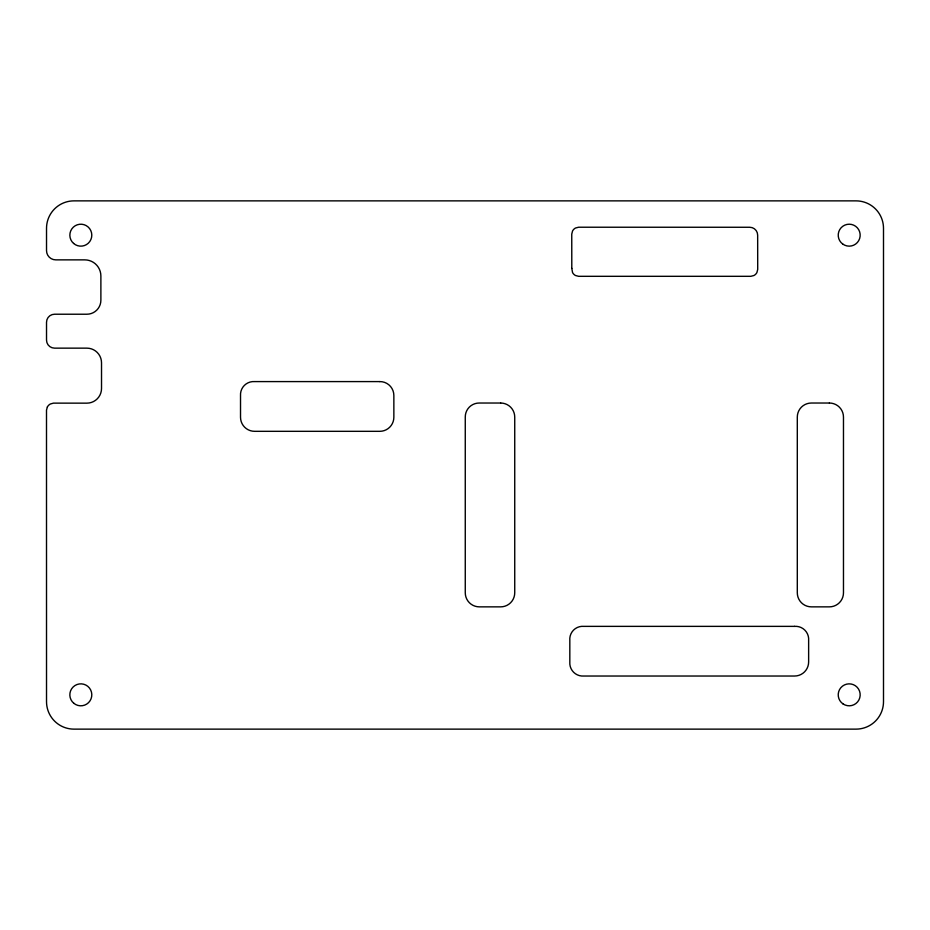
<?xml version="1.0" encoding="UTF-8"?>
<svg xmlns="http://www.w3.org/2000/svg" width="930" height="930" viewBox="0 0 930 930"><rect width="100%" height="100%" fill="white"/><g stroke="black" fill="none" stroke-linecap="round" stroke-linejoin="round"><path stroke-width="1.4" d="M571.799 268.363L572.543 272.525A7.045 7.045 0 0 0 575.531 275.513L578.623 276.315L750.824 276.315L753.916 275.513A7.056 7.056 0 0 0 756.915 272.525L757.706 269.421L757.659 235.174A7.905 7.905 0 0 0 749.754 227.269L578.634 227.222L575.542 228.013A7.056 7.056 0 0 0 572.543 231.012L571.752 234.104L571.799 268.363M47.36 407.003L46.5 410.107L46.523 701.685A27.447 27.447 0 0 0 73.97 729.132L856.053 729.132A27.447 27.447 0 0 0 883.5 701.685L883.5 228.315A27.447 27.447 0 0 0 856.053 200.868L73.97 200.868A27.447 27.447 0 0 0 46.523 228.315L46.523 250.635A9.242 9.242 0 0 0 55.765 259.865L84.758 259.865A16.124 16.124 0 0 1 100.882 276.001L100.882 300.204A14.02 14.02 0 0 1 86.862 314.224L54.556 314.224A8.033 8.033 0 0 0 46.523 322.257L46.523 340.113A8.033 8.033 0 0 0 54.556 348.146L86.862 348.146A14.659 14.659 0 0 1 101.521 362.816L101.521 388.484A14.659 14.659 0 0 1 86.862 403.155L53.475 403.132L50.383 403.992A7.37 7.37 0 0 0 47.36 407.003M379.789 381.591L254.588 381.591A13.183 13.183 0 0 0 240.521 395.657L240.521 417.268A14.066 14.066 0 0 0 254.588 431.322L379.789 431.322A14.066 14.066 0 0 0 393.855 417.268L393.855 395.471A13.88 13.88 0 0 0 379.789 381.591M500.666 403.027L479.322 403.027A13.904 13.904 0 0 0 465.267 417.093L465.267 592.794A14.066 14.066 0 0 0 479.322 606.86L500.666 606.86A14.066 14.066 0 0 0 514.732 592.794L514.732 417.093A14.066 14.066 0 0 0 500.666 403.027M829.409 403.027L811.367 403.027A14.066 14.066 0 0 0 797.301 417.093L797.301 592.794A14.066 14.066 0 0 0 811.367 606.86L829.409 606.86A14.066 14.066 0 0 0 843.475 592.794L843.475 417.093A14.066 14.066 0 0 0 829.409 403.027M794.569 626.367L583.889 626.367A12.927 12.927 0 0 0 569.823 640.433L569.823 661.974A13.055 13.055 0 0 0 583.889 676.029L794.569 676.029A14.066 14.066 0 0 0 808.635 661.974L808.635 640.433A13.055 13.055 0 0 0 794.569 626.367M73.598 243.439A10.974 10.974 0 0 0 91.593 237.301A10.974 10.974 0 0 0 77.283 224.793A10.974 10.974 0 0 0 73.598 243.439M843.01 703.894A10.974 10.974 0 0 0 860.145 695.652A10.974 10.974 0 0 0 844.44 684.933A10.974 10.974 0 0 0 843.01 703.894M842.743 244.055A10.974 10.974 0 0 0 860.111 236.325A10.974 10.974 0 0 0 844.731 225.153A10.974 10.974 0 0 0 842.743 244.055M73.842 703.301A10.974 10.974 0 0 0 91.652 696.64A10.974 10.974 0 0 0 76.981 684.538A10.974 10.974 0 0 0 73.842 703.301"/></g></svg>
